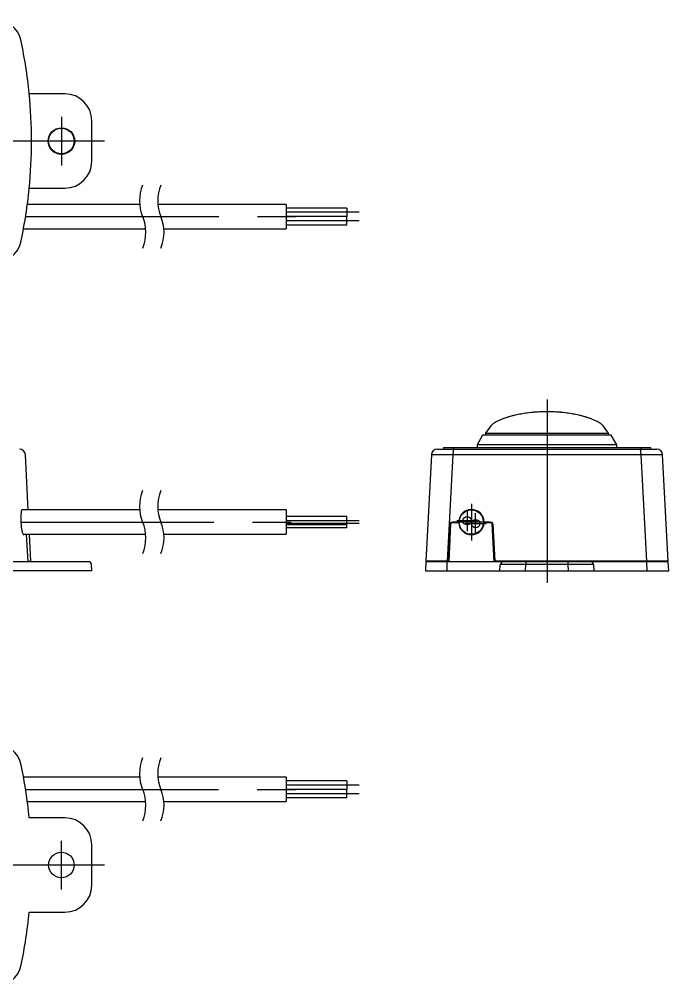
# Model space of a CAD drawing. Extents: x 3 to 263, y 7 to 182.
# Drawn here: x 156 to 262.8, y 22.8 to 181.9 of the extents above; entities that cross this region are included whole.
import ezdxf

# ---------------------------------------------------------------- set-up
doc = ezdxf.new("R2010")
doc.units = 0
doc.linetypes.add('CENTER', pattern=[50.8, 31.75, -6.35, 6.35, -6.35])
doc.layers.get('0').update_dxf_attribs({"linetype": 'CONTINUOUS'})
doc.layers.add('CENTER', color=1, linetype='CENTER')

msp = doc.modelspace()

# ---------------------------------------------------------------- linework, layer by layer
at = {"color": 7, "linetype": 'CONTINUOUS'}
for p, q in [((163.51, 169.63), (157.64, 169.63)), ((167.93, 158.55), (167.93, 165.21)), ((157.64, 154.13), (163.51, 154.13)), ((175.8, 151.46), (157.33, 151.46)), ((199.87, 151.46), (178.8, 151.46)), ((199.87, 151.46), (199.87, 147.46)), ((209.87, 150.86), (199.87, 150.86)), ((209.87, 150.86), (209.87, 149.46)), ((209.87, 149.46), (199.87, 149.46)), ((209.87, 149.46), (199.87, 149.46)), ((209.87, 148.06), (199.87, 148.06)), ((209.87, 148.06), (209.87, 149.46)), ((156.7, 147.46), (176.78, 147.46)), ((179.78, 147.46), (199.87, 147.46)), ((243.01, 117.36), (242.76, 117.36)), ((233.51, 115.02), (232.66, 113.84)), ((252.85, 113.84), (252.01, 115.02)), ((232.18, 113.51), (231.26, 111.91)), ((253.33, 113.51), (232.18, 113.51)), ((232.66, 113.84), (232.66, 113.51)), ((232.66, 113.84), (252.85, 113.84)), ((252.85, 113.51), (252.85, 113.84)), ((254.26, 111.91), (253.33, 113.51)), ((225.76, 111.51), (259.76, 111.51)), ((225.76, 111.51), (225.76, 111.21)), ((227.36, 111.51), (227.36, 111.21)), ((231.26, 111.91), (231.26, 111.51)), ((254.26, 111.91), (231.26, 111.91)), ((254.26, 111.51), (254.26, 111.91)), ((258.16, 111.51), (258.16, 111.21)), ((259.76, 111.51), (259.76, 111.21)), ((157.49, 101.21), (157.01, 110.26)), ((223.75, 110.26), (222.84, 92.81)), ((224.75, 111.21), (260.76, 111.21)), ((227.29, 110.26), (226.33, 92.81)), ((258.22, 110.26), (227.29, 110.26)), ((259.18, 92.81), (258.22, 110.26)), ((262.67, 92.81), (261.76, 110.26)), ((175.8, 101.21), (156.42, 101.21)), ((199.87, 101.21), (178.8, 101.21)), ((199.87, 101.21), (199.87, 97.21)), ((209.87, 100.15), (199.87, 100.15)), ((209.87, 98.75), (199.87, 98.75)), ((209.87, 98.75), (199.87, 98.75)), ((209.87, 98.27), (209.87, 100.15)), ((226.5, 92.81), (226.82, 98.93)), ((226.92, 98.92), (226.6, 92.71)), ((227.12, 99.21), (228.25, 99.21)), ((228.25, 99.11), (227.12, 99.11)), ((227.2, 99.11), (227.2, 99.21)), ((227.46, 99.21), (227.46, 99.11)), ((232.41, 99.21), (233.55, 99.21)), ((233.54, 99.11), (232.41, 99.11)), ((234.07, 92.71), (233.74, 98.92)), ((233.85, 98.93), (234.17, 92.81)), ((156.63, 97.21), (176.78, 97.21)), ((157.46, 92.71), (157.2, 97.21)), ((157.93, 92.81), (157.7, 97.21)), ((179.78, 97.21), (199.87, 97.21)), ((209.87, 98.27), (199.87, 98.27)), ((233.9, 95.81), (234.01, 95.81)), ((226.68, 94.26), (226.57, 94.26)), ((234.09, 94.26), (233.99, 94.26)), ((167.38, 92.71), (88.49, 92.71)), ((157.46, 92.81), (157.93, 92.81)), ((222.83, 92.71), (222.76, 91.21)), ((262.68, 92.71), (222.83, 92.71)), ((226.5, 92.81), (222.84, 92.81)), ((226.32, 91.21), (226.33, 92.71)), ((262.67, 92.81), (234.17, 92.81)), ((258.97, 92.81), (258.97, 92.71)), ((259.2, 91.21), (259.18, 92.71)), ((262.76, 91.21), (262.68, 92.71)), ((167.93, 91.21), (87.93, 91.21)), ((167.93, 91.21), (167.88, 92.24)), ((222.76, 91.21), (262.76, 91.21)), ((235.01, 91.21), (235.06, 92.24)), ((250.45, 92.24), (235.06, 92.24)), ((239.22, 91.21), (239.28, 92.24)), ((246.29, 91.21), (246.23, 92.24)), ((250.51, 91.21), (250.45, 92.24)), ((175.8, 57.25), (156.7, 57.25)), ((199.87, 57.25), (178.8, 57.25)), ((199.87, 57.25), (199.87, 53.25)), ((209.87, 56.65), (199.87, 56.65)), ((209.87, 56.65), (209.87, 55.25)), ((209.87, 55.25), (199.87, 55.25)), ((209.87, 55.25), (199.87, 55.25)), ((209.87, 53.85), (209.87, 55.25)), ((157.33, 53.25), (176.78, 53.25)), ((179.78, 53.25), (199.87, 53.25)), ((209.87, 53.85), (199.87, 53.85)), ((163.51, 50.58), (157.64, 50.58)), ((167.93, 39.5), (167.93, 46.16)), ((157.64, 35.08), (163.51, 35.08))]:
    msp.add_line(p, q, dxfattribs=at)
for centre, radius in [((162.93, 161.88), 2.18), ((162.93, 161.88), 2.1), ((230.33, 99.21), 2), ((229.63, 99.45), 0.7), ((231.03, 98.97), 0.7), ((162.93, 42.83), 2.1)]:
    msp.add_circle(centre, radius, dxfattribs=at)
for centre, radius, start, end in [((151.98, 177.48), 4.41, 10.9042, 92.0035), ((77.93, 161.88), 80.08, 5.6103, 11.8379), ((78.02, 161.88), 79.99, 354.3838, 5.6162), ((163.51, 165.21), 4.42, 0, 90), ((163.51, 158.55), 4.42, 270, 0), ((77.94, 161.88), 80.07, 348.1627, 354.3898), ((151.98, 146.29), 4.41, 267.9965, 349.1116), ((238.87, 107.07), 9.73, 110.2529, 113.426), ((239.86, 104.55), 12.43, 108.0489, 110.49), ((241.24, 100.35), 16.85, 106.3167, 108.0962), ((242.64, 95.25), 22.15, 104.7372, 106.079), ((240.86, 101.92), 15.24, 102.7102, 104.6451), ((241.59, 99.08), 18.17, 101.3783, 102.9913), ((241.4, 100.47), 16.77, 99.9481, 101.6869), ((241.78, 98.95), 18.33, 98.7148, 100.2993), ((242.29, 96.24), 21.1, 97.5868, 98.959), ((242.99, 90.64), 26.74, 96.3995, 97.4789), ((242.32, 96.79), 20.55, 95.0567, 96.4576), ((242.51, 95.38), 21.98, 93.9258, 95.2336), ((243.45, 80.78), 36.6, 93.0413, 93.8254), ((243.49, 73.24), 44.13, 91.9291, 92.5787), ((242.73, 94.76), 22.6, 90.5589, 91.8267), ((242.78, 86.54), 30.82, 90.0505, 90.5152), ((242.78, 94.76), 22.6, 88.1733, 89.4411), ((242.02, 73.24), 44.13, 87.4213, 88.0709), ((242.06, 80.78), 36.6, 86.1746, 86.9587), ((243, 95.38), 21.98, 84.7664, 86.0742), ((243.19, 96.79), 20.55, 83.5424, 84.9433), ((242.53, 90.64), 26.74, 82.5211, 83.6005), ((243.22, 96.24), 21.1, 81.041, 82.4132), ((243.73, 98.95), 18.33, 79.7007, 81.2852), ((244.11, 100.47), 16.77, 78.3131, 80.0519), ((243.92, 99.08), 18.17, 77.0087, 78.6217), ((244.65, 101.92), 15.24, 75.3549, 77.2898), ((242.87, 95.25), 22.15, 73.921, 75.2628), ((244.27, 100.35), 16.85, 71.9038, 73.6833), ((245.65, 104.55), 12.43, 69.51, 71.9511), ((246.64, 107.07), 9.73, 66.574, 69.7471), ((234.66, 114.17), 1.44, 136.1556, 143.5691), ((235.34, 113.44), 2.42, 123.2788, 134.8753), ((236.77, 111.33), 4.97, 117.0408, 123.7239), ((238.15, 108.69), 7.95, 113.2725, 117.2575), ((247.36, 108.69), 7.95, 62.7425, 66.7275), ((248.74, 111.33), 4.97, 56.2761, 62.9592), ((250.17, 113.44), 2.42, 45.1247, 56.7212), ((250.85, 114.17), 1.44, 36.4309, 43.8444), ((156.02, 110.21), 1, 2.9999, 90), ((224.75, 110.21), 1, 90.0001, 177.0022), ((224.95, 65.32), 44.96, 89.3208, 91.5221), ((224.46, -157.52), 267.8, 89.3947, 89.7818), ((236.4, 110.02), 9.11, 176.55, 178.4916), ((229.91, 110.42), 2.62, 167.7652, 176.608), ((228.15, 110.81), 0.811, 157.146, 168.5831), ((227.55, 111.07), 0.16, 115.6835, 158.4852), ((257.96, 111.07), 0.16, 21.5148, 64.3165), ((257.36, 110.81), 0.811, 11.4169, 22.854), ((255.6, 110.42), 2.62, 3.392, 12.2348), ((249.11, 110.02), 9.11, 1.5084, 3.45), ((261.05, -157.52), 267.8, 90.2182, 90.6053), ((260.56, 65.32), 44.96, 88.4779, 90.6792), ((260.76, 110.21), 1, 2.9978, 89.9999), ((165.52, 99.78), 9.27, 173.9916, 183.5688), ((157.59, 100.66), 1.3, 154.9379, 176.0465), ((156.55, 101.14), 0.152, 124.9329, 150.5937), ((156.49, 101.21), 0.0594, 56.1942, 122.8483), ((156.43, 101.11), 0.176, 33.6263, 56.4105), ((230.33, 99.21), 2.08, 0, 180), ((165.53, 99.6), 9.27, 182.4312, 192.0084), ((227.12, 98.91), 0.3, 89.9867, 177.0135), ((227.12, 98.91), 0.201, 90.2622, 176.8599), ((230.33, 99.21), 2.08, 182.7557, 357.2443), ((233.54, 98.91), 0.201, 3.1401, 89.7378), ((233.55, 98.91), 0.3, 2.9865, 90.0133), ((157.74, 97.89), 1.3, 189.9535, 211.0621), ((156.75, 97.31), 0.152, 215.4063, 241.0671), ((156.7, 97.23), 0.0594, 243.1517, 309.8058), ((156.63, 97.32), 0.176, 309.5895, 321.5116), ((226.08, 96.81), 1, 305.8256, 314.0584), ((167.38, 92.21), 0.5, 2.9996, 90.0005), ((235.63, 92.22), 0.494, 90.4336, 177.6763), ((247.65, 92.24), 8.37, 177.5226, 179.9944), ((239.44, 92.66), 0.149, 160.5232, 174.9016), ((240.89, 92.52), 1.6, 174.4041, 177.148), ((246.07, 92.66), 0.149, 5.0984, 19.4768), ((244.62, 92.52), 1.6, 2.852, 5.5959), ((237.86, 92.24), 8.37, 0.0056, 2.4774), ((249.88, 92.22), 0.494, 2.3237, 89.5664), ((151.98, 58.42), 4.41, 10.9042, 92.0035), ((77.93, 42.83), 80.08, 5.5538, 11.8379), ((163.51, 46.16), 4.42, 0, 90), ((163.51, 39.5), 4.42, 270, 0), ((77.94, 42.83), 80.07, 348.1627, 354.4463), ((151.98, 27.24), 4.41, 267.9965, 349.1116)]:
    msp.add_arc(centre, radius, start, end, dxfattribs=at)
at = {"color": 3, "linetype": 'CONTINUOUS'}
for centre, start, end in [((182.5, 152.05), 157.3801, 202.6199), ((185.5, 152.05), 157.3801, 202.6199), ((170.08, 146.87), 337.3801, 22.6199), ((173.08, 146.87), 337.3801, 22.6199), ((182.5, 101.8), 157.3801, 202.6199), ((185.5, 101.8), 157.3801, 202.6199), ((170.08, 96.62), 337.3801, 22.6199), ((173.08, 96.62), 337.3801, 22.6199), ((182.5, 57.84), 157.3801, 202.6199), ((185.5, 57.84), 157.3801, 202.6199), ((170.08, 52.67), 337.3801, 22.6199), ((173.08, 52.67), 337.3801, 22.6199)]:
    msp.add_arc(centre, 6.73, start, end, dxfattribs=at)
at = {"layer": 'CENTER', "color": 1, "linetype": 'CENTER'}
for p, q in [((162.93, 165.88), (162.93, 157.88)), ((170.01, 161.88), (85.86, 161.88)), ((211.87, 150.16), (199.87, 150.16)), ((157.05, 149.46), (203.15, 149.46)), ((211.87, 148.76), (199.87, 148.76)), ((242.76, 119.36), (242.76, 89.21)), ((230.33, 102.21), (230.33, 96.21)), ((229.63, 101.15), (229.63, 97.75)), ((231.03, 97.27), (231.03, 100.67)), ((156.26, 99.21), (203.15, 99.21)), ((211.87, 99.45), (199.87, 99.45)), ((211.87, 98.97), (199.87, 98.97)), ((233.33, 99.21), (227.33, 99.21)), ((231.33, 99.45), (227.93, 99.45)), ((229.33, 98.97), (232.73, 98.97)), ((211.87, 55.95), (199.87, 55.95)), ((157.03, 55.25), (203.15, 55.25)), ((211.87, 54.55), (199.87, 54.55)), ((162.93, 38.83), (162.93, 46.83)), ((170.01, 42.83), (85.86, 42.83))]:
    msp.add_line(p, q, dxfattribs=at)

doc.saveas('drawing.dxf')
